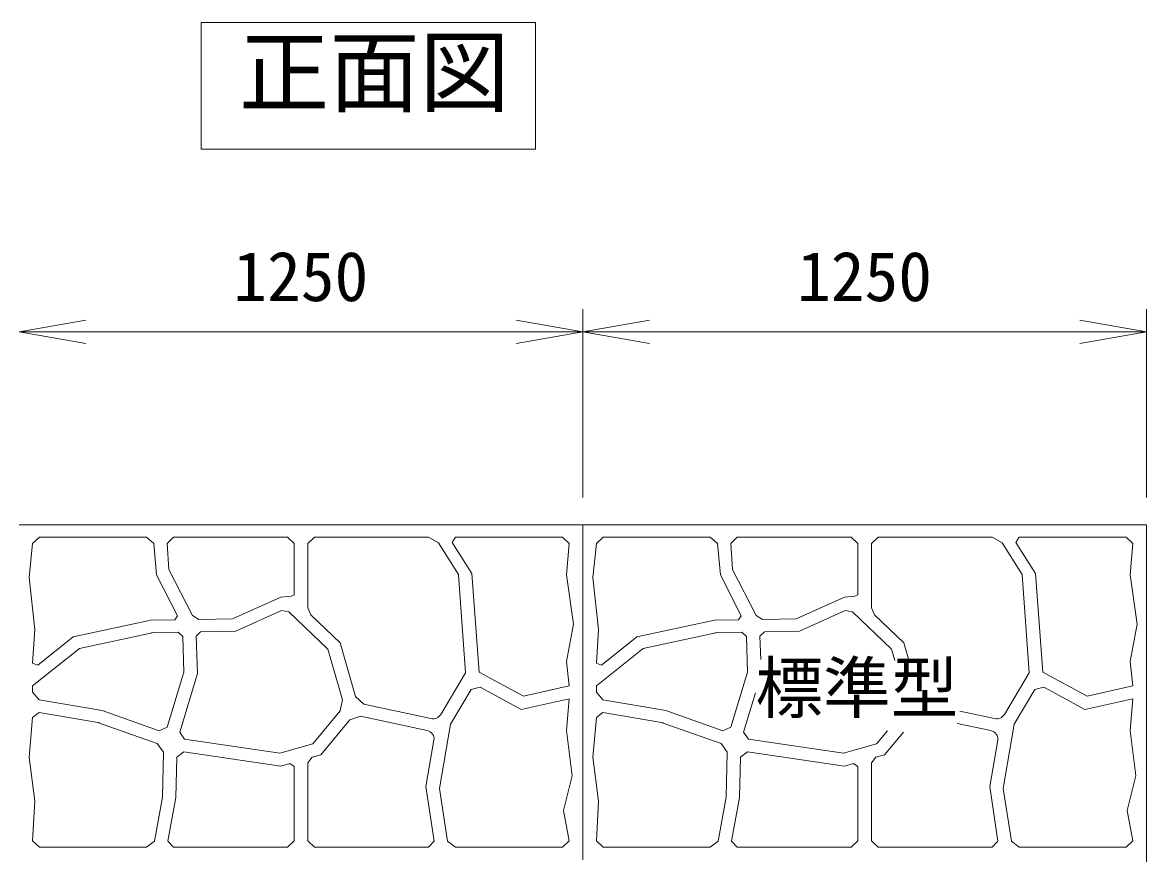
# Model space of a CAD drawing. Units: millimetres, scale not verified. Extents: x 4144 to 15866, y 2072 to 10087.
# Drawn here: x 5273 to 6769, y 3434 to 4539 of the extents above; entities that cross this region are included whole.
import ezdxf
from ezdxf.enums import TextEntityAlignment as Align

# ---------------------------------------------------------------- set-up
doc = ezdxf.new("R2010")
doc.units = ezdxf.units.MM
doc.layers.add('2', color=4, linetype='Continuous', lineweight=18)
doc.styles.add('ＭＳ ゴシック-5.0-0.0', font='')
doc.styles.get('ＭＳ ゴシック-5.0-0.0').set_extended_font_data('ＭＳ ゴシック-5.0-0.0')

msp = doc.modelspace()

# ---------------------------------------------------------------- linework, layer by layer
at = {"layer": '2'}
for p, q in [((5510.982, 4539.474), (5956.105, 4539.474)), ((5510.982, 4371.033), (5510.982, 4539.474)), ((5956.105, 4539.474), (5956.105, 4371.033)), ((5956.105, 4371.033), (5510.982, 4371.033)), ((6018.905, 3907.627), (6018.905, 4158.172)), ((6768.83, 3907.627), (6768.83, 4158.172)), ((5268.98, 4128.172), (5357.613, 4143.8)), ((6018.905, 4128.172), (5930.272, 4143.8)), ((6018.905, 4128.172), (6107.538, 4143.8)), ((6768.83, 4128.172), (6680.197, 4143.8)), ((5268.98, 4128.172), (5357.613, 4112.544)), ((6018.905, 4128.172), (5268.98, 4128.172)), ((6018.905, 4128.172), (5930.272, 4112.544)), ((6018.905, 4128.172), (6107.538, 4112.544)), ((6768.83, 4128.172), (6018.905, 4128.172)), ((6768.83, 4128.172), (6680.197, 4112.544)), ((5286.978, 3846.56), (5282.292, 3801.321)), ((5295.977, 3854.915), (5286.978, 3846.56)), ((5438.463, 3854.915), (5295.977, 3854.915)), ((5438.463, 3854.915), (5448.207, 3846.588)), ((5448.207, 3846.588), (5451.936, 3804.86)), ((5474.46, 3854.915), (5465.993, 3846.574)), ((5465.993, 3846.574), (5468.202, 3812.014)), ((5625.944, 3854.915), (5474.46, 3854.915)), ((5625.944, 3854.915), (5634.943, 3846.56)), ((5634.943, 3778.358), (5634.943, 3846.56)), ((5661.941, 3854.915), (5652.942, 3846.56)), ((5652.942, 3761.182), (5652.942, 3846.56)), ((5813.426, 3854.915), (5661.941, 3854.915)), ((5813.426, 3854.915), (5826.944, 3847.69)), ((5826.944, 3847.69), (5853.325, 3805.504)), ((5849.422, 3854.915), (5845.015, 3847.73)), ((5845.015, 3847.73), (5871.282, 3806.63)), ((5849.422, 3854.915), (5991.908, 3854.915)), ((5991.908, 3854.915), (6000.907, 3846.56)), ((6000.907, 3846.56), (5997.086, 3804.86)), ((6036.903, 3846.56), (6032.217, 3801.321)), ((6045.902, 3854.915), (6036.903, 3846.56)), ((6188.388, 3854.915), (6045.902, 3854.915)), ((6188.388, 3854.915), (6198.132, 3846.588)), ((6198.132, 3846.588), (6201.861, 3804.86)), ((6224.385, 3854.915), (6215.918, 3846.574)), ((6215.918, 3846.574), (6218.127, 3812.014)), ((6375.869, 3854.915), (6224.385, 3854.915)), ((6375.869, 3854.915), (6384.868, 3846.56)), ((6384.868, 3778.358), (6384.868, 3846.56)), ((6411.866, 3854.915), (6402.867, 3846.56)), ((6402.867, 3761.182), (6402.867, 3846.56)), ((6563.351, 3854.915), (6411.866, 3854.915)), ((6563.351, 3854.915), (6576.869, 3847.69)), ((6576.869, 3847.69), (6603.25, 3805.504)), ((6599.347, 3854.915), (6594.94, 3847.73)), ((6594.94, 3847.73), (6621.207, 3806.63)), ((6599.347, 3854.915), (6741.833, 3854.915)), ((6741.833, 3854.915), (6750.832, 3846.56)), ((6750.832, 3846.56), (6747.011, 3804.86)), ((5282.292, 3801.321), (5289.916, 3732.297)), ((5479.751, 3750.339), (5451.936, 3804.86)), ((5499.502, 3750.661), (5468.202, 3812.014)), ((5853.325, 3805.504), (5862.855, 3674.536)), ((5871.282, 3806.63), (5880.813, 3675.662)), ((5997.086, 3804.86), (6006.616, 3739.376)), ((6032.217, 3801.321), (6039.841, 3732.297)), ((6229.676, 3750.339), (6201.861, 3804.86)), ((6249.427, 3750.661), (6218.127, 3812.014)), ((6603.25, 3805.504), (6612.78, 3674.536)), ((6621.207, 3806.63), (6630.738, 3675.662)), ((6747.011, 3804.86), (6756.541, 3739.376)), ((5617.088, 3775.464), (5552.96, 3746.456)), ((5630.76, 3776.78), (5617.088, 3775.464)), ((5634.943, 3778.358), (5630.76, 3776.78)), ((6367.013, 3775.464), (6302.885, 3746.456)), ((6380.685, 3776.78), (6367.013, 3775.464)), ((6384.868, 3778.358), (6380.685, 3776.78)), ((5618.085, 3757.325), (5557.261, 3729.812)), ((5627.662, 3755.773), (5618.085, 3757.325)), ((5627.662, 3755.773), (5679.74, 3706.074)), ((5652.942, 3761.182), (5657.125, 3751.619)), ((6368.01, 3757.325), (6307.186, 3729.812)), ((6377.587, 3755.773), (6368.01, 3757.325)), ((6377.587, 3755.773), (6429.665, 3706.074)), ((6402.867, 3761.182), (6407.05, 3751.619)), ((5444.312, 3744.686), (5340.844, 3722.516)), ((5476.32, 3745.207), (5444.312, 3744.686)), ((5479.751, 3750.339), (5476.32, 3745.207)), ((5508.069, 3745.724), (5499.502, 3750.661)), ((5508.069, 3745.724), (5552.96, 3746.456)), ((5657.125, 3751.619), (5695.919, 3714.599)), ((6006.616, 3739.376), (5997.086, 3689.821)), ((6194.237, 3744.686), (6090.769, 3722.516)), ((6226.245, 3745.207), (6194.237, 3744.686)), ((6229.676, 3750.339), (6226.245, 3745.207)), ((6257.994, 3745.724), (6249.427, 3750.661)), ((6257.994, 3745.724), (6302.885, 3746.456)), ((6407.05, 3751.619), (6445.844, 3714.599)), ((6756.541, 3739.376), (6747.011, 3689.821)), ((5289.916, 3732.297), (5286.978, 3687.614)), ((5448.359, 3728.402), (5349.241, 3707.164)), ((5480.523, 3728.562), (5444.627, 3727.977)), ((5480.523, 3728.562), (5486.693, 3723.091)), ((5510.517, 3729.05), (5504.69, 3723.384)), ((5510.517, 3729.05), (5557.261, 3729.812)), ((6039.841, 3732.297), (6036.903, 3687.614)), ((6198.284, 3728.402), (6099.166, 3707.164)), ((6230.448, 3728.562), (6194.552, 3727.977)), ((6230.448, 3728.562), (6236.618, 3723.091)), ((6260.442, 3729.05), (6254.615, 3723.384)), ((6260.442, 3729.05), (6307.186, 3729.812)), ((5293.785, 3684.724), (5340.844, 3722.516)), ((5486.693, 3723.091), (5488.152, 3675.662)), ((5504.69, 3723.384), (5506.221, 3673.601)), ((5716.474, 3643.029), (5695.919, 3714.599)), ((6043.71, 3684.724), (6090.769, 3722.516)), ((6236.618, 3723.091), (6238.077, 3675.662)), ((6254.615, 3723.384), (6255.567, 3692.423)), ((6452.452, 3691.589), (6445.844, 3714.599)), ((5349.241, 3707.164), (5286.978, 3657.164)), ((5699.083, 3638.724), (5679.74, 3706.074)), ((6099.166, 3707.164), (6036.903, 3657.164)), ((6433.996, 3690.994), (6429.665, 3706.074)), ((5286.978, 3687.614), (5293.785, 3684.724)), ((5997.086, 3689.821), (6000.907, 3657.164)), ((6036.903, 3687.614), (6043.71, 3684.724)), ((6747.011, 3689.821), (6750.832, 3657.164)), ((5466.102, 3602.542), (5488.152, 3675.662)), ((5482.762, 3595.809), (5506.221, 3673.601)), ((5829.923, 3619.306), (5862.855, 3674.536)), ((5880.813, 3675.662), (5939.902, 3643.805)), ((6216.027, 3602.542), (6238.077, 3675.662)), ((6579.848, 3619.306), (6612.78, 3674.536)), ((6630.738, 3675.662), (6689.827, 3643.805)), ((5286.978, 3648.808), (5286.978, 3657.164)), ((5286.978, 3648.808), (5295.823, 3638.912)), ((5870.222, 3652.388), (5842.809, 3606.416)), ((5882.363, 3655.502), (5870.222, 3652.388)), ((5882.363, 3655.502), (5937.06, 3626.013)), ((5939.902, 3643.805), (6000.907, 3657.164)), ((6036.903, 3648.808), (6036.903, 3657.164)), ((6036.903, 3648.808), (6045.748, 3638.912)), ((6620.147, 3652.388), (6592.734, 3606.416)), ((6632.288, 3655.502), (6620.147, 3652.388)), ((6632.288, 3655.502), (6686.985, 3626.013)), ((6689.827, 3643.805), (6750.832, 3657.164)), ((5295.823, 3638.912), (5379.504, 3624.337)), ((5699.083, 3638.724), (5695.931, 3624.016)), ((5716.474, 3643.029), (5727.559, 3633.066)), ((5937.06, 3626.013), (6000.907, 3639.994)), ((6000.907, 3639.994), (5997.086, 3597.789)), ((6045.748, 3638.912), (6129.429, 3624.337)), ((6232.687, 3595.809), (6248.468, 3648.14)), ((6686.985, 3626.013), (6750.832, 3639.994)), ((6750.832, 3639.994), (6747.011, 3597.789)), ((5295.823, 3621.909), (5286.978, 3615.094)), ((5295.823, 3621.909), (5376.185, 3607.912)), ((5455.269, 3597.477), (5379.504, 3624.337)), ((5695.931, 3624.016), (5659.703, 3580.091)), ((5816.712, 3613.85), (5727.559, 3633.066)), ((6045.748, 3621.909), (6036.903, 3615.094)), ((6045.748, 3621.909), (6126.11, 3607.912)), ((6205.194, 3597.477), (6129.429, 3624.337)), ((6566.637, 3613.85), (6520.411, 3623.813)), ((5286.978, 3615.094), (5282.292, 3562.392)), ((5452.822, 3580.456), (5373.084, 3608.725)), ((5708.805, 3612.14), (5670.476, 3565.667)), ((5723.042, 3616.884), (5708.805, 3612.14)), ((5811.782, 3597.757), (5723.042, 3616.884)), ((5842.809, 3606.416), (5828.058, 3520.816)), ((6036.903, 3615.094), (6032.217, 3562.392)), ((6202.747, 3580.456), (6123.009, 3608.725)), ((6561.707, 3597.757), (6516.949, 3607.404)), ((6592.734, 3606.416), (6577.983, 3520.816)), ((5466.102, 3602.542), (5455.269, 3597.477)), ((5482.762, 3595.809), (5489.223, 3586.447)), ((5997.086, 3597.789), (6004.71, 3537.615)), ((6216.027, 3602.542), (6205.194, 3597.477)), ((6232.687, 3595.809), (6239.148, 3586.447)), ((6424.128, 3597.671), (6409.628, 3580.091)), ((6445.314, 3595.874), (6420.401, 3565.667)), ((6747.011, 3597.789), (6754.635, 3537.615)), ((5452.822, 3580.456), (5461.025, 3569.122)), ((5489.223, 3586.447), (5615.862, 3567.702)), ((5659.703, 3580.091), (5615.862, 3567.702)), ((5820.916, 3585.144), (5810.286, 3523.456)), ((6202.747, 3580.456), (6210.95, 3569.122)), ((6239.148, 3586.447), (6365.787, 3567.702)), ((6409.628, 3580.091), (6365.787, 3567.702)), ((6570.841, 3585.144), (6560.211, 3523.456)), ((5289.916, 3503.988), (5282.292, 3562.392)), ((5461.025, 3569.122), (5459.561, 3509.297)), ((5478.87, 3562.674), (5477.554, 3508.918)), ((5487.961, 3569.712), (5478.87, 3562.674)), ((5487.961, 3569.712), (5617.13, 3550.592)), ((5658.681, 3562.334), (5652.942, 3555.141)), ((5658.681, 3562.334), (5670.476, 3565.667)), ((6039.841, 3503.988), (6032.217, 3562.392)), ((6210.95, 3569.122), (6209.486, 3509.297)), ((6228.795, 3562.674), (6227.479, 3508.918)), ((6237.886, 3569.712), (6228.795, 3562.674)), ((6237.886, 3569.712), (6367.055, 3550.592)), ((6408.606, 3562.334), (6402.867, 3555.141)), ((6408.606, 3562.334), (6420.401, 3565.667)), ((5629.204, 3554.004), (5617.13, 3550.592)), ((5629.204, 3554.004), (5634.943, 3550.055)), ((5634.943, 3550.055), (5634.943, 3451.056)), ((5652.942, 3555.141), (5652.942, 3451.056)), ((6379.129, 3554.004), (6367.055, 3550.592)), ((6379.129, 3554.004), (6384.868, 3550.055)), ((6384.868, 3550.055), (6384.868, 3451.056)), ((6402.867, 3555.141), (6402.867, 3451.056)), ((6004.71, 3537.615), (5993.274, 3491.599)), ((6754.635, 3537.615), (6743.199, 3491.599)), ((5821.181, 3450.976), (5810.286, 3523.456)), ((5839.114, 3450.967), (5828.058, 3520.816)), ((6571.106, 3450.976), (6560.211, 3523.456)), ((6589.039, 3450.967), (6577.983, 3520.816)), ((5289.916, 3503.988), (5286.978, 3451.056)), ((5448.959, 3450.94), (5459.561, 3509.297)), ((5466.965, 3450.939), (5477.554, 3508.918)), ((6039.841, 3503.988), (6036.903, 3451.056)), ((6198.884, 3450.94), (6209.486, 3509.297)), ((6216.89, 3450.939), (6227.479, 3508.918)), ((5993.274, 3491.599), (6000.907, 3451.056)), ((6743.199, 3491.599), (6750.832, 3451.056)), ((5286.978, 3451.056), (5295.977, 3442.7)), ((5438.463, 3442.7), (5295.977, 3442.7)), ((5448.959, 3450.94), (5438.463, 3442.7)), ((5466.965, 3450.939), (5474.46, 3442.7)), ((5474.46, 3442.7), (5625.944, 3442.7)), ((5634.943, 3451.056), (5625.944, 3442.7)), ((5652.942, 3451.056), (5661.941, 3442.7)), ((5661.941, 3442.7), (5813.426, 3442.7)), ((5821.181, 3450.976), (5813.426, 3442.7)), ((5839.114, 3450.967), (5849.422, 3442.7)), ((5849.422, 3442.7), (5991.908, 3442.7)), ((6000.907, 3451.056), (5991.908, 3442.7)), ((6036.903, 3451.056), (6045.902, 3442.7)), ((6188.388, 3442.7), (6045.902, 3442.7)), ((6198.884, 3450.94), (6188.388, 3442.7)), ((6216.89, 3450.939), (6224.385, 3442.7)), ((6224.385, 3442.7), (6375.869, 3442.7)), ((6384.868, 3451.056), (6375.869, 3442.7)), ((6402.867, 3451.056), (6411.866, 3442.7)), ((6411.866, 3442.7), (6563.351, 3442.7)), ((6571.106, 3450.976), (6563.351, 3442.7)), ((6589.039, 3450.967), (6599.347, 3442.7)), ((6599.347, 3442.7), (6741.833, 3442.7)), ((6750.832, 3451.056), (6741.833, 3442.7))]:
    msp.add_line(p, q, dxfattribs=at)
at = {"layer": '2', "color": 2}
for p, q in [((5268.98, 3871.627), (6018.905, 3871.627)), ((6018.905, 3425.989), (6018.905, 3871.627)), ((6018.905, 3871.627), (6768.83, 3871.627)), ((6018.905, 3425.989), (6018.905, 3871.627)), ((6768.83, 2534.713), (6768.83, 3871.627))]:
    msp.add_line(p, q, dxfattribs=at)
at = {"layer": '2'}
for centre, start_param, end_param in [((5819.425, 3624.702), 4.48428635, 5.77754049), ((6569.35, 3624.702), 4.48428635, 5.77754049), ((5809.068, 3586.904), 6.12453004, 7.62587901), ((6558.993, 3586.904), 6.12453004, 7.62587901)]:
    msp.add_ellipse(centre, major_axis=(11.999, 0), ratio=0.928505, start_param=start_param, end_param=end_param, dxfattribs=at)

# ---------------------------------------------------------------- texts
at = {"layer": '2', "color": 7, "style": 'ＭＳ ゴシック-5.0-0.0'}
for s, height, p in [('正面図', 87.98, (5561.701, 4403.165)), ('1250', 65.98, (5553.965, 4149.172)), ('1250', 65.98, (6303.89, 4149.172)), ('標準型', 65.98, (6248.505, 3601.906))]:
    msp.add_text(s, height=height, dxfattribs=at).set_placement(p, align=Align.BOTTOM_LEFT)

doc.saveas('drawing.dxf')
